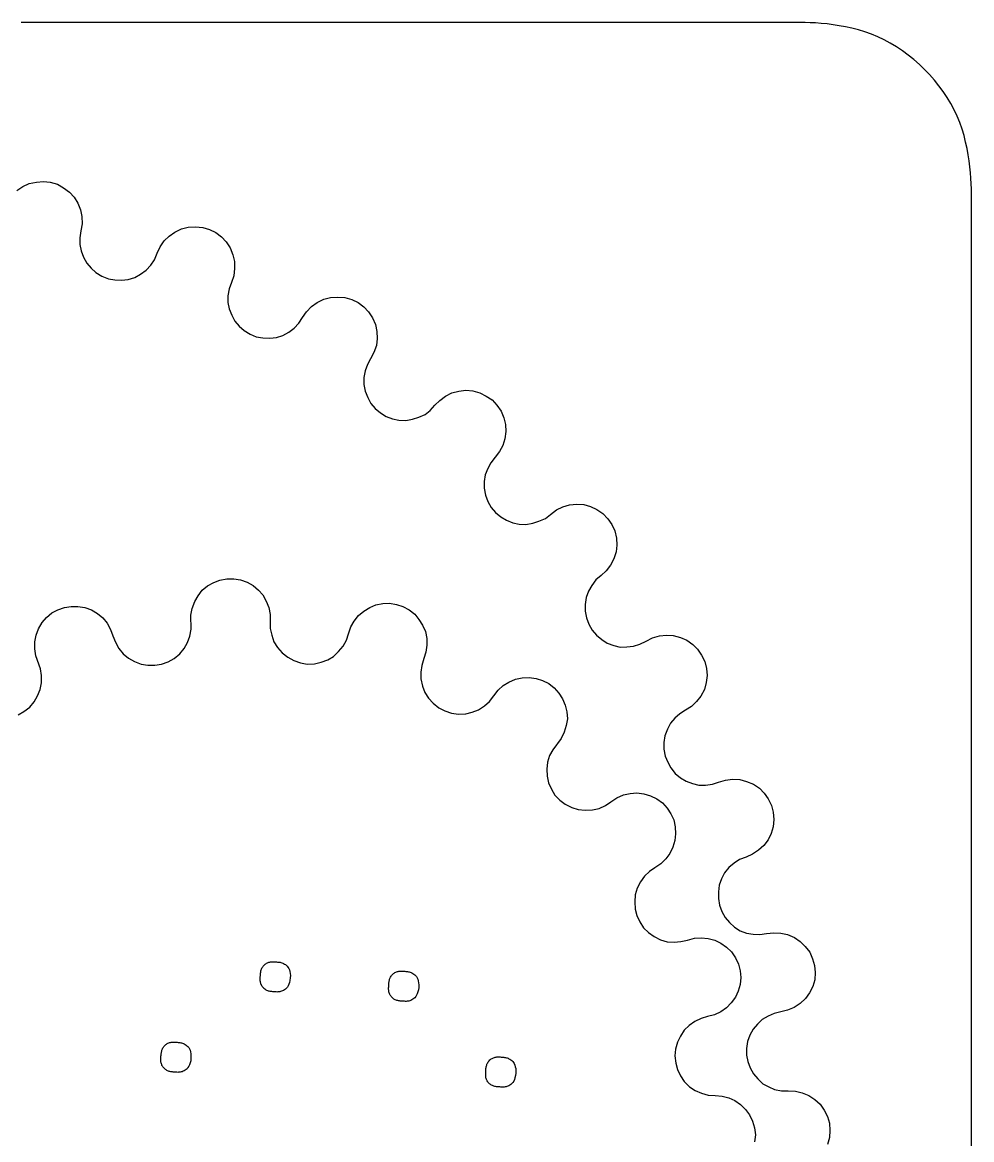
# Model space of a CAD drawing. Extents: x -11 to 213, y 11 to 234.
# Drawn here: x 117.9 to 212.8, y 122.2 to 234 of the extents above; entities that cross this region are included whole.
import ezdxf

# ---------------------------------------------------------------- set-up
doc = ezdxf.new("R2010")
doc.units = 0
doc.layers.get('0').update_dxf_attribs({"linetype": 'CONTINUOUS'})

msp = doc.modelspace()

# ---------------------------------------------------------------- linework, layer by layer
at = {"color": 7, "linetype": 'CONTINUOUS'}
for p, q in [((118.59, 217.86), (119.31, 218.02)), ((119.31, 218.02), (120.02, 218.07)), ((120.02, 218.07), (120.7, 217.99)), ((120.7, 217.99), (121.42, 217.8)), ((117.36, 217.17), (117.96, 217.57)), ((117.96, 217.57), (118.59, 217.86)), ((121.42, 217.8), (122.02, 217.45)), ((122.02, 217.45), (122.62, 217.02)), ((122.62, 217.02), (123.1, 216.5)), ((123.1, 216.5), (123.46, 215.91)), ((123.46, 215.91), (123.71, 215.23)), ((123.71, 215.23), (123.87, 214.56)), ((123.88, 213.84), (123.77, 213.13)), ((123.87, 214.56), (123.88, 213.84)), ((133.83, 213.33), (134.5, 213.5)), ((134.5, 213.5), (135.22, 213.54)), ((135.22, 213.54), (135.94, 213.47)), ((123.77, 213.13), (123.65, 212.45)), ((123.65, 212.45), (123.66, 211.77)), ((132.09, 212.12), (132.6, 212.61)), ((132.6, 212.61), (133.16, 213.01)), ((133.16, 213.01), (133.83, 213.33)), ((135.94, 213.47), (136.61, 213.28)), ((136.61, 213.28), (137.25, 212.97)), ((137.25, 212.97), (137.82, 212.53)), ((137.82, 212.53), (138.3, 212.02)), ((123.66, 211.77), (123.78, 211.14)), ((131.38, 210.89), (131.7, 211.52)), ((131.7, 211.52), (132.09, 212.12)), ((138.3, 212.02), (138.7, 211.43)), ((138.7, 211.43), (138.94, 210.75)), ((123.78, 211.14), (124.03, 210.5)), ((124.03, 210.5), (124.35, 209.91)), ((130.76, 209.69), (131.11, 210.25)), ((131.11, 210.25), (131.38, 210.89)), ((138.94, 210.75), (139.11, 210.08)), ((124.35, 209.91), (124.79, 209.4)), ((124.79, 209.4), (125.27, 208.96)), ((129.73, 208.8), (130.28, 209.2)), ((130.28, 209.2), (130.76, 209.69)), ((139.12, 209.36), (139.04, 208.64)), ((139.11, 210.08), (139.12, 209.36)), ((125.27, 208.96), (125.87, 208.61)), ((125.87, 208.61), (126.51, 208.34)), ((126.51, 208.34), (127.15, 208.22)), ((127.15, 208.22), (127.83, 208.19)), ((127.83, 208.19), (128.5, 208.27)), ((128.5, 208.27), (129.14, 208.48)), ((129.14, 208.48), (129.73, 208.8)), ((138.81, 207.97), (138.58, 207.33)), ((139.04, 208.64), (138.81, 207.97)), ((138.58, 207.33), (138.46, 206.65)), ((138.46, 206.65), (138.47, 205.97)), ((138.47, 205.97), (138.59, 205.34)), ((146.83, 205.57), (147.38, 205.97)), ((147.38, 205.97), (148.05, 206.3)), ((148.05, 206.3), (148.73, 206.46)), ((148.73, 206.46), (149.44, 206.51)), ((149.44, 206.51), (150.16, 206.47)), ((150.16, 206.47), (150.84, 206.28)), ((150.84, 206.28), (151.48, 205.97)), ((151.48, 205.97), (152.04, 205.54)), ((138.59, 205.34), (138.84, 204.7)), ((138.84, 204.7), (139.16, 204.11)), ((145.92, 204.45), (146.31, 205.05)), ((146.31, 205.05), (146.83, 205.57)), ((152.04, 205.54), (152.52, 205.02)), ((152.52, 205.02), (152.92, 204.43)), ((139.16, 204.11), (139.6, 203.6)), ((139.6, 203.6), (140.08, 203.16)), ((145.1, 203.41), (145.57, 203.89)), ((145.57, 203.89), (145.92, 204.45)), ((152.92, 204.43), (153.21, 203.76)), ((153.21, 203.76), (153.37, 203.08)), ((140.08, 203.16), (140.68, 202.81)), ((140.68, 202.81), (141.28, 202.54)), ((141.28, 202.54), (141.96, 202.42)), ((141.96, 202.42), (142.64, 202.39)), ((142.64, 202.39), (143.31, 202.48)), ((143.31, 202.48), (143.95, 202.68)), ((143.95, 202.68), (144.54, 203)), ((144.54, 203), (145.1, 203.41)), ((153.38, 202.36), (153.31, 201.65)), ((153.37, 203.08), (153.38, 202.36)), ((153.31, 201.65), (153.07, 200.97)), ((152.72, 200.33), (152.41, 199.77)), ((153.07, 200.97), (152.72, 200.33)), ((152.18, 199.13), (152.06, 198.45)), ((152.41, 199.77), (152.18, 199.13)), ((152.06, 198.45), (152.07, 197.78)), ((152.07, 197.78), (152.19, 197.1)), ((152.19, 197.1), (152.44, 196.47)), ((160.23, 196.61), (160.87, 196.94)), ((160.87, 196.94), (161.54, 197.1)), ((161.54, 197.1), (162.26, 197.19)), ((162.26, 197.19), (162.97, 197.12)), ((162.97, 197.12), (163.65, 196.92)), ((163.65, 196.92), (164.29, 196.61)), ((152.44, 196.47), (152.76, 195.87)), ((152.76, 195.87), (153.2, 195.36)), ((158.69, 195.17), (159.17, 195.69)), ((159.17, 195.69), (159.64, 196.17)), ((159.64, 196.17), (160.23, 196.61)), ((164.29, 196.61), (164.89, 196.22)), ((164.89, 196.22), (165.37, 195.71)), ((165.37, 195.71), (165.78, 195.11)), ((153.2, 195.36), (153.72, 194.93)), ((153.72, 194.93), (154.28, 194.57)), ((154.28, 194.57), (154.92, 194.34)), ((156.91, 194.28), (157.55, 194.48)), ((157.55, 194.48), (158.18, 194.77)), ((158.18, 194.77), (158.69, 195.17)), ((165.78, 195.11), (166.06, 194.44)), ((154.92, 194.34), (155.56, 194.19)), ((155.56, 194.19), (156.24, 194.15)), ((156.24, 194.15), (156.91, 194.28)), ((166.06, 194.44), (166.23, 193.76)), ((166.23, 193.76), (166.27, 193.05)), ((166.16, 192.33), (165.97, 191.65)), ((166.27, 193.05), (166.16, 192.33)), ((165.97, 191.65), (165.61, 191.05)), ((165.61, 191.05), (164.75, 189.93)), ((164.44, 189.37), (164.2, 188.73)), ((164.75, 189.93), (164.44, 189.37)), ((164.2, 188.73), (164.09, 188.06)), ((164.09, 188.06), (164.09, 187.38)), ((164.09, 187.38), (164.22, 186.7)), ((164.22, 186.7), (164.46, 186.07)), ((164.46, 186.07), (164.79, 185.47)), ((171.95, 185.54), (172.62, 185.74)), ((172.62, 185.74), (173.34, 185.79)), ((173.34, 185.79), (174.05, 185.76)), ((174.05, 185.76), (174.73, 185.56)), ((174.73, 185.56), (175.37, 185.25)), ((164.79, 185.47), (165.23, 184.96)), ((165.23, 184.96), (165.75, 184.53)), ((165.75, 184.53), (166.31, 184.18)), ((170.21, 184.37), (170.72, 184.77)), ((170.72, 184.77), (171.31, 185.21)), ((171.31, 185.21), (171.95, 185.54)), ((175.37, 185.25), (175.97, 184.86)), ((175.97, 184.86), (176.45, 184.34)), ((166.31, 184.18), (166.95, 183.94)), ((166.95, 183.94), (167.59, 183.79)), ((167.59, 183.79), (168.26, 183.75)), ((168.26, 183.75), (168.94, 183.88)), ((168.94, 183.88), (169.57, 184.08)), ((169.57, 184.08), (170.21, 184.37)), ((176.45, 184.34), (176.86, 183.75)), ((176.86, 183.75), (177.14, 183.12)), ((177.14, 183.12), (177.31, 182.4)), ((177.31, 182.4), (177.35, 181.69)), ((177.35, 181.69), (177.28, 181.01)), ((177.05, 180.33), (176.73, 179.69)), ((177.28, 181.01), (177.05, 180.33)), ((176.3, 179.13), (175.79, 178.65)), ((176.73, 179.69), (176.3, 179.13)), ((136.42, 177.61), (137.04, 177.95)), ((137.04, 177.95), (137.66, 178.2)), ((137.66, 178.2), (138.37, 178.33)), ((138.37, 178.33), (139.06, 178.34)), ((139.06, 178.34), (139.71, 178.23)), ((139.71, 178.23), (140.39, 177.99)), ((140.39, 177.99), (140.98, 177.65)), ((175.27, 178.21), (174.84, 177.65)), ((175.79, 178.65), (175.27, 178.21)), ((135.14, 176.04), (135.48, 176.63)), ((135.48, 176.63), (135.89, 177.18)), ((135.89, 177.18), (136.42, 177.61)), ((140.98, 177.65), (141.52, 177.2)), ((141.52, 177.2), (141.96, 176.71)), ((141.96, 176.71), (142.3, 176.09)), ((174.53, 177.09), (174.29, 176.45)), ((174.84, 177.65), (174.53, 177.09)), ((122.12, 175.46), (122.78, 175.57)), ((122.78, 175.57), (123.47, 175.57)), ((123.47, 175.57), (124.16, 175.45)), ((134.89, 175.36), (135.14, 176.04)), ((142.3, 176.09), (142.55, 175.46)), ((152.64, 175.47), (153.26, 175.72)), ((153.26, 175.72), (153.97, 175.85)), ((153.97, 175.85), (154.63, 175.88)), ((154.63, 175.88), (155.31, 175.76)), ((155.31, 175.76), (155.96, 175.56)), ((155.96, 175.56), (156.59, 175.21)), ((174.29, 176.45), (174.18, 175.77)), ((174.18, 175.77), (174.19, 175.09)), ((119.88, 173.95), (120.31, 174.46)), ((120.31, 174.46), (120.86, 174.92)), ((120.86, 174.92), (121.46, 175.22)), ((121.46, 175.22), (122.12, 175.46)), ((124.16, 175.45), (124.83, 175.21)), ((124.83, 175.21), (125.42, 174.87)), ((125.42, 174.87), (125.96, 174.42)), ((125.96, 174.42), (126.39, 173.89)), ((134.77, 174.68), (134.89, 175.36)), ((134.78, 173.29), (134.77, 174.68)), ((142.55, 175.46), (142.68, 174.76)), ((142.68, 174.76), (142.69, 173.37)), ((151.1, 174.1), (151.51, 174.66)), ((151.51, 174.66), (152.04, 175.08)), ((152.04, 175.08), (152.64, 175.47)), ((156.59, 175.21), (157.15, 174.8)), ((157.15, 174.8), (157.57, 174.27)), ((174.19, 175.09), (174.31, 174.42)), ((174.31, 174.42), (174.56, 173.78)), ((119.29, 172.69), (119.52, 173.32)), ((119.52, 173.32), (119.88, 173.95)), ((126.39, 173.89), (126.73, 173.27)), ((126.73, 173.27), (126.96, 172.61)), ((134.66, 172.6), (134.78, 173.29)), ((142.69, 173.37), (142.84, 172.7)), ((150.51, 172.83), (150.76, 173.51)), ((150.76, 173.51), (151.1, 174.1)), ((157.57, 174.27), (157.93, 173.68)), ((157.93, 173.68), (158.22, 173.04)), ((174.56, 173.78), (174.88, 173.19)), ((119.14, 172.02), (119.29, 172.69)), ((126.96, 172.61), (127.21, 171.98)), ((134.43, 171.97), (134.66, 172.6)), ((142.84, 172.7), (143.07, 172.03)), ((149.98, 171.59), (150.32, 172.18)), ((150.32, 172.18), (150.51, 172.83)), ((158.22, 173.04), (158.36, 172.37)), ((158.36, 172.37), (158.37, 171.68)), ((174.88, 173.19), (175.32, 172.68)), ((175.32, 172.68), (175.84, 172.24)), ((175.84, 172.24), (176.4, 171.89)), ((180.3, 172.08), (180.93, 172.41)), ((180.93, 172.41), (181.61, 172.61)), ((181.61, 172.61), (182.32, 172.7)), ((182.32, 172.7), (183, 172.66)), ((183, 172.66), (183.72, 172.47)), ((183.72, 172.47), (184.36, 172.2)), ((184.36, 172.2), (184.96, 171.77)), ((119.14, 171.32), (119.14, 172.02)), ((119.24, 170.63), (119.14, 171.32)), ((127.21, 171.98), (127.56, 171.36)), ((127.56, 171.36), (127.98, 170.83)), ((133.65, 170.83), (134.08, 171.34)), ((134.08, 171.34), (134.43, 171.97)), ((143.07, 172.03), (143.43, 171.45)), ((143.43, 171.45), (143.89, 170.91)), ((149.03, 170.57), (149.53, 171.05)), ((149.53, 171.05), (149.98, 171.59)), ((158.37, 171.68), (158.25, 170.99)), ((176.4, 171.89), (177.04, 171.66)), ((177.04, 171.66), (177.68, 171.5)), ((177.68, 171.5), (178.36, 171.51)), ((178.36, 171.51), (179.03, 171.6)), ((179.03, 171.6), (179.67, 171.8)), ((179.67, 171.8), (180.3, 172.08)), ((184.96, 171.77), (185.44, 171.29)), ((185.44, 171.29), (185.84, 170.7)), ((119.71, 169.31), (119.24, 170.63)), ((127.98, 170.83), (128.52, 170.38)), ((128.52, 170.38), (129.11, 170.04)), ((129.11, 170.04), (129.79, 169.8)), ((131.82, 169.8), (132.48, 170.03)), ((132.48, 170.03), (133.1, 170.37)), ((133.1, 170.37), (133.65, 170.83)), ((143.89, 170.91), (144.45, 170.49)), ((144.45, 170.49), (145.04, 170.15)), ((145.04, 170.15), (145.71, 169.91)), ((145.71, 169.91), (146.4, 169.79)), ((147.11, 169.83), (147.78, 169.98)), ((147.78, 169.98), (148.44, 170.21)), ((148.44, 170.21), (149.03, 170.57)), ((158.06, 170.34), (157.85, 169.65)), ((158.25, 170.99), (158.06, 170.34)), ((185.84, 170.7), (186.17, 170.07)), ((186.17, 170.07), (186.33, 169.35)), ((119.82, 168.65), (119.71, 169.31)), ((129.79, 169.8), (130.47, 169.68)), ((130.47, 169.68), (131.17, 169.69)), ((131.17, 169.69), (131.82, 169.8)), ((146.4, 169.79), (147.11, 169.83)), ((157.85, 169.65), (157.75, 169)), ((157.75, 169), (157.75, 168.31)), ((186.33, 169.35), (186.38, 168.64)), ((119.69, 167.24), (119.81, 167.92)), ((119.81, 167.92), (119.82, 168.65)), ((157.75, 168.31), (157.92, 167.59)), ((165.99, 167.64), (166.57, 168)), ((166.57, 168), (167.22, 168.28)), ((167.22, 168.28), (167.89, 168.43)), ((167.89, 168.43), (168.58, 168.44)), ((168.58, 168.44), (169.28, 168.35)), ((169.28, 168.35), (169.93, 168.16)), ((169.93, 168.16), (170.54, 167.86)), ((170.54, 167.86), (171.08, 167.41)), ((186.3, 167.96), (186.11, 167.24)), ((186.38, 168.64), (186.3, 167.96)), ((119.09, 166.03), (119.42, 166.62)), ((119.42, 166.62), (119.69, 167.24)), ((157.92, 167.59), (158.17, 166.96)), ((158.17, 166.96), (158.53, 166.38)), ((164.62, 166.06), (165.07, 166.61)), ((165.07, 166.61), (165.48, 167.17)), ((165.48, 167.17), (165.99, 167.64)), ((171.08, 167.41), (171.56, 166.9)), ((171.56, 166.9), (171.91, 166.32)), ((185.76, 166.6), (185.33, 166.04)), ((186.11, 167.24), (185.76, 166.6)), ((118.06, 165.04), (118.64, 165.48)), ((118.64, 165.48), (119.09, 166.03)), ((158.53, 166.38), (159, 165.87)), ((159, 165.87), (159.55, 165.42)), ((163.53, 165.23), (164.13, 165.62)), ((164.13, 165.62), (164.62, 166.06)), ((171.91, 166.32), (172.2, 165.68)), ((172.2, 165.68), (172.35, 165.01)), ((184.81, 165.56), (184.22, 165.2)), ((185.33, 166.04), (184.81, 165.56)), ((117.49, 164.72), (118.06, 165.04)), ((159.55, 165.42), (160.15, 165.12)), ((160.15, 165.12), (160.83, 164.87)), ((160.83, 164.87), (161.52, 164.79)), ((161.52, 164.79), (162.24, 164.83)), ((162.24, 164.83), (162.9, 164.98)), ((162.9, 164.98), (163.53, 165.23)), ((172.41, 164.33), (172.29, 163.65)), ((172.35, 165.01), (172.41, 164.33)), ((183.15, 164.39), (182.72, 163.87)), ((183.67, 164.83), (183.15, 164.39)), ((184.22, 165.2), (183.67, 164.83)), ((172.29, 163.65), (172.09, 163)), ((182.41, 163.27), (182.17, 162.63)), ((182.72, 163.87), (182.41, 163.27)), ((171.78, 162.35), (170.95, 161.23)), ((172.09, 163), (171.78, 162.35)), ((182.17, 162.63), (182.06, 161.95)), ((170.95, 161.23), (170.61, 160.64)), ((182.06, 161.95), (182.07, 161.28)), ((182.07, 161.28), (182.19, 160.6)), ((170.42, 159.99), (170.34, 159.29)), ((170.61, 160.64), (170.42, 159.99)), ((182.19, 160.6), (182.44, 159.97)), ((182.44, 159.97), (182.76, 159.41)), ((170.34, 159.29), (170.38, 158.58)), ((182.76, 159.41), (183.2, 158.86)), ((183.2, 158.86), (183.72, 158.43)), ((170.38, 158.58), (170.53, 157.91)), ((170.53, 157.91), (170.81, 157.27)), ((183.72, 158.43), (184.28, 158.07)), ((184.28, 158.07), (184.92, 157.84)), ((184.92, 157.84), (185.56, 157.69)), ((185.56, 157.69), (186.23, 157.69)), ((186.23, 157.69), (186.91, 157.78)), ((186.91, 157.78), (187.54, 157.98)), ((187.54, 157.98), (188.22, 158.19)), ((188.22, 158.19), (188.94, 158.27)), ((188.94, 158.27), (189.65, 158.24)), ((189.65, 158.24), (190.33, 158.05)), ((190.33, 158.05), (191.01, 157.77)), ((191.01, 157.77), (191.61, 157.38)), ((170.81, 157.27), (171.17, 156.68)), ((171.17, 156.68), (171.64, 156.18)), ((177.37, 156.41), (178.01, 156.7)), ((178.01, 156.7), (178.68, 156.85)), ((178.68, 156.85), (179.35, 156.9)), ((179.35, 156.9), (180.05, 156.82)), ((180.05, 156.82), (180.71, 156.63)), ((180.71, 156.63), (181.35, 156.31)), ((191.61, 157.38), (192.09, 156.87)), ((192.09, 156.87), (192.49, 156.32)), ((171.64, 156.18), (172.2, 155.77)), ((172.2, 155.77), (172.85, 155.45)), ((172.85, 155.45), (173.5, 155.25)), ((175.58, 155.36), (176.22, 155.65)), ((176.22, 155.65), (176.77, 156.02)), ((176.77, 156.02), (177.37, 156.41)), ((181.35, 156.31), (181.91, 155.9)), ((181.91, 155.9), (182.39, 155.39)), ((182.39, 155.39), (182.74, 154.81)), ((192.49, 156.32), (192.82, 155.64)), ((192.82, 155.64), (192.98, 154.97)), ((173.5, 155.25), (174.2, 155.17)), ((174.2, 155.17), (174.91, 155.21)), ((174.91, 155.21), (175.58, 155.36)), ((182.74, 154.81), (183.05, 154.2)), ((192.98, 154.97), (193.07, 154.25)), ((193.07, 154.25), (193, 153.53)), ((183.05, 154.2), (183.19, 153.53)), ((183.19, 153.53), (183.23, 152.82)), ((193, 153.53), (192.8, 152.86)), ((183.17, 152.16), (182.96, 151.47)), ((183.23, 152.82), (183.17, 152.16)), ((192.49, 152.22), (192.06, 151.66)), ((192.8, 152.86), (192.49, 152.22)), ((182.96, 151.47), (182.66, 150.86)), ((191.54, 151.17), (190.91, 150.77)), ((192.06, 151.66), (191.54, 151.17)), ((181.77, 149.81), (181.17, 149.42)), ((182.24, 150.3), (181.77, 149.81)), ((182.66, 150.86), (182.24, 150.3)), ((189.09, 149.88), (188.57, 149.44)), ((189.64, 150.24), (189.09, 149.88)), ((190.28, 150.49), (189.64, 150.24)), ((190.91, 150.77), (190.28, 150.49)), ((180.62, 149.05), (180.12, 148.57)), ((181.17, 149.42), (180.62, 149.05)), ((188.14, 148.92), (187.83, 148.32)), ((188.57, 149.44), (188.14, 148.92)), ((179.71, 148.01), (179.39, 147.37)), ((180.12, 148.57), (179.71, 148.01)), ((187.6, 147.68), (187.52, 147)), ((187.83, 148.32), (187.6, 147.68)), ((179.19, 146.72), (179.15, 146)), ((179.39, 147.37), (179.19, 146.72)), ((187.52, 147), (187.53, 146.33)), ((179.15, 146), (179.19, 145.29)), ((187.53, 146.33), (187.61, 145.69)), ((187.61, 145.69), (187.86, 145.06)), ((179.19, 145.29), (179.35, 144.66)), ((179.35, 144.66), (179.64, 144.02)), ((187.86, 145.06), (188.18, 144.46)), ((188.18, 144.46), (188.62, 143.95)), ((179.64, 144.02), (180.03, 143.42)), ((180.03, 143.42), (180.52, 142.95)), ((188.62, 143.95), (189.14, 143.47)), ((189.14, 143.47), (189.7, 143.12)), ((189.7, 143.12), (190.34, 142.89)), ((180.52, 142.95), (181.08, 142.53)), ((181.08, 142.53), (181.73, 142.22)), ((181.73, 142.22), (182.38, 142.02)), ((182.38, 142.02), (183.1, 141.98)), ((183.1, 141.98), (183.77, 142.03)), ((183.77, 142.03), (184.44, 142.18)), ((184.44, 142.18), (185.12, 142.37)), ((185.12, 142.37), (185.8, 142.42)), ((185.8, 142.42), (186.5, 142.34)), ((186.5, 142.34), (187.16, 142.18)), ((187.16, 142.18), (187.77, 141.88)), ((190.34, 142.89), (190.98, 142.78)), ((190.98, 142.78), (191.66, 142.74)), ((191.66, 142.74), (192.33, 142.83)), ((192.33, 142.83), (193.05, 142.91)), ((193.05, 142.91), (193.76, 142.88)), ((193.76, 142.88), (194.44, 142.73)), ((194.44, 142.73), (195.12, 142.45)), ((195.12, 142.45), (195.68, 142.06)), ((195.68, 142.06), (196.2, 141.55)), ((187.77, 141.88), (188.33, 141.47)), ((188.33, 141.47), (188.82, 141)), ((188.82, 141), (189.21, 140.4)), ((196.2, 141.55), (196.65, 140.99)), ((196.65, 140.99), (196.93, 140.32)), ((189.21, 140.4), (189.52, 139.79)), ((189.52, 139.79), (189.7, 139.11)), ((196.93, 140.32), (197.13, 139.65)), ((189.7, 139.11), (189.76, 138.43)), ((197.13, 139.65), (197.18, 138.93)), ((197.18, 138.93), (197.15, 138.21)), ((189.68, 137.73), (189.48, 137.08)), ((189.76, 138.43), (189.68, 137.73)), ((196.95, 137.54), (196.64, 136.9)), ((197.15, 138.21), (196.95, 137.54)), ((189.22, 136.46), (188.8, 135.9)), ((189.48, 137.08), (189.22, 136.46)), ((196.64, 136.9), (196.21, 136.34)), ((188.33, 135.41), (187.77, 135)), ((188.8, 135.9), (188.33, 135.41)), ((195.1, 135.45), (194.43, 135.17)), ((195.7, 135.85), (195.1, 135.45)), ((196.21, 136.34), (195.7, 135.85)), ((185.8, 134.33), (185.15, 134.04)), ((186.44, 134.53), (185.8, 134.33)), ((187.13, 134.71), (186.44, 134.53)), ((187.77, 135), (187.13, 134.71)), ((191.89, 134.23), (191.42, 133.79)), ((192.48, 134.59), (191.89, 134.23)), ((193.08, 134.84), (192.48, 134.59)), ((194.43, 135.17), (193.08, 134.84)), ((184.08, 133.16), (183.71, 132.58)), ((184.59, 133.64), (184.08, 133.16)), ((185.15, 134.04), (184.59, 133.64)), ((190.98, 133.27), (190.67, 132.67)), ((191.42, 133.79), (190.98, 133.27)), ((183.41, 131.98), (183.23, 131.27)), ((183.71, 132.58), (183.41, 131.98)), ((190.44, 132.03), (190.32, 131.35)), ((190.67, 132.67), (190.44, 132.03)), ((183.23, 131.27), (183.17, 130.61)), ((190.32, 131.35), (190.33, 130.67)), ((183.17, 130.61), (183.25, 129.88)), ((183.25, 129.88), (183.41, 129.25)), ((190.33, 130.67), (190.45, 130.04)), ((190.45, 130.04), (190.7, 129.4)), ((183.41, 129.25), (183.73, 128.59)), ((183.73, 128.59), (184.1, 128.05)), ((190.7, 129.4), (191.02, 128.81)), ((191.02, 128.81), (191.46, 128.3)), ((184.1, 128.05), (184.62, 127.52)), ((184.62, 127.52), (185.19, 127.15)), ((191.46, 128.3), (191.95, 127.82)), ((191.95, 127.82), (192.55, 127.51)), ((192.55, 127.51), (193.14, 127.24)), ((185.19, 127.15), (185.81, 126.88)), ((185.81, 126.88), (186.5, 126.67)), ((186.5, 126.67), (187.18, 126.64)), ((187.18, 126.64), (187.88, 126.56)), ((187.88, 126.56), (188.55, 126.4)), ((188.55, 126.4), (189.17, 126.14)), ((193.14, 127.24), (193.82, 127.12)), ((193.82, 127.12), (194.5, 127.09)), ((194.5, 127.09), (195.22, 127.06)), ((195.22, 127.06), (195.89, 126.9)), ((195.89, 126.9), (196.57, 126.63)), ((196.57, 126.63), (197.17, 126.24)), ((189.17, 126.14), (189.73, 125.73)), ((189.73, 125.73), (190.22, 125.25)), ((190.22, 125.25), (190.63, 124.69)), ((197.17, 126.24), (197.69, 125.77)), ((197.69, 125.77), (198.1, 125.17)), ((190.63, 124.69), (190.93, 124.08)), ((190.93, 124.08), (191.12, 123.4)), ((198.1, 125.17), (198.42, 124.54)), ((198.42, 124.54), (198.62, 123.86)), ((191.12, 123.4), (191.21, 122.71)), ((198.62, 123.86), (198.67, 123.15)), ((198.67, 123.15), (198.64, 122.43)), ((191.21, 122.71), (191.13, 122.01)), ((198.64, 122.43), (198.44, 121.75))]:
    msp.add_line(p, q, dxfattribs=at)
msp.add_lwpolyline([(212.84, 213.99), (212.84, 214.56), (212.84, 214.99), (212.84, 215.35), (212.84, 215.69), (212.84, 216.04), (212.84, 216.44), (212.83, 216.88), (212.82, 217.35), (212.8, 217.85), (212.77, 218.39), (212.73, 218.95), (212.67, 219.53), (212.6, 220.13), (212.5, 220.75), (212.38, 221.38), (212.24, 222.02), (212.08, 222.67), (211.88, 223.31), (211.65, 223.96), (211.39, 224.6), (211.09, 225.23), (210.76, 225.86), (210.39, 226.47), (210, 227.06), (209.57, 227.65), (209.12, 228.21), (208.64, 228.76), (208.13, 229.29), (207.61, 229.79), (207.06, 230.27), (206.49, 230.72), (205.91, 231.15), (205.31, 231.54), (204.7, 231.91), (204.08, 232.24), (203.45, 232.54), (202.81, 232.8), (202.16, 233.03), (201.51, 233.23), (200.87, 233.4), (200.23, 233.54), (199.6, 233.66), (198.98, 233.75), (198.38, 233.83), (197.8, 233.88), (197.24, 233.93), (196.7, 233.96), (196.2, 233.98), (195.72, 233.99), (195.29, 233.99), (194.89, 233.99), (194.53, 233.99), (194.2, 233.99), (193.84, 233.99), (193.4, 233.99), (192.84, 233.99)], dxfattribs=at)
for points in [[(144.7, 138.4), (144.67, 138.15), (144.63, 137.94), (144.57, 137.76), (144.49, 137.61), (144.41, 137.47), (144.32, 137.37), (144.22, 137.27), (144.12, 137.2), (144.02, 137.14), (143.92, 137.1), (143.83, 137.06), (143.73, 137.03), (143.64, 137.01), (143.55, 137), (143.46, 137), (143.37, 136.99), (143.28, 137), (143.2, 137), (143.11, 137.01), (143.02, 137.01), (142.94, 137.02), (142.85, 137.03), (142.77, 137.04), (142.68, 137.05), (142.6, 137.07), (142.52, 137.09), (142.44, 137.12), (142.36, 137.15), (142.29, 137.19), (142.21, 137.23), (142.14, 137.28), (142.07, 137.34), (142.01, 137.41), (141.95, 137.47), (141.9, 137.54), (141.85, 137.62), (141.81, 137.7), (141.77, 137.77), (141.74, 137.86), (141.72, 137.94), (141.71, 138.02), (141.7, 138.1), (141.69, 138.19), (141.69, 138.27), (141.69, 138.36), (141.7, 138.44), (141.7, 138.53), (141.71, 138.61), (141.71, 138.7), (141.72, 138.79), (141.73, 138.87), (141.74, 138.96), (141.75, 139.04), (141.77, 139.12), (141.79, 139.2), (141.82, 139.28), (141.85, 139.36), (141.89, 139.44), (141.94, 139.51), (141.99, 139.58), (142.05, 139.65), (142.12, 139.71), (142.18, 139.77), (142.26, 139.82), (142.33, 139.87), (142.41, 139.91), (142.49, 139.94), (142.57, 139.97), (142.65, 139.99), (142.73, 140), (142.82, 140.01), (142.9, 140.02), (142.99, 140.02), (143.07, 140.02), (143.16, 140.01), (143.24, 140.01), (143.33, 140), (143.42, 139.99), (143.5, 139.98), (143.59, 139.97), (143.68, 139.96), (143.76, 139.94), (143.85, 139.92), (143.94, 139.88), (144.03, 139.84), (144.12, 139.79), (144.21, 139.73), (144.3, 139.66), (144.39, 139.57), (144.47, 139.47), (144.55, 139.35), (144.61, 139.21), (144.66, 139.04), (144.69, 138.85), (144.71, 138.64)], [(157.54, 137.45), (157.51, 137.21), (157.46, 137), (157.4, 136.82), (157.33, 136.66), (157.25, 136.53), (157.16, 136.42), (157.06, 136.33), (156.96, 136.26), (156.86, 136.2), (156.76, 136.15), (156.66, 136.12), (156.57, 136.09), (156.48, 136.07), (156.39, 136.06), (156.3, 136.05), (156.21, 136.05), (156.12, 136.06), (156.04, 136.06), (155.95, 136.07), (155.86, 136.07), (155.78, 136.08), (155.69, 136.09), (155.61, 136.1), (155.52, 136.11), (155.44, 136.13), (155.36, 136.15), (155.28, 136.18), (155.2, 136.21), (155.13, 136.25), (155.05, 136.29), (154.98, 136.34), (154.91, 136.4), (154.85, 136.46), (154.79, 136.53), (154.74, 136.6), (154.69, 136.68), (154.65, 136.75), (154.61, 136.83), (154.58, 136.91), (154.56, 137), (154.55, 137.08), (154.54, 137.16), (154.53, 137.25), (154.53, 137.33), (154.53, 137.42), (154.54, 137.5), (154.54, 137.59), (154.55, 137.67), (154.55, 137.76), (154.56, 137.84), (154.57, 137.93), (154.58, 138.01), (154.59, 138.1), (154.61, 138.18), (154.63, 138.26), (154.66, 138.34), (154.69, 138.42), (154.73, 138.49), (154.78, 138.57), (154.83, 138.64), (154.89, 138.7), (154.96, 138.77), (155.02, 138.83), (155.1, 138.88), (155.17, 138.93), (155.25, 138.97), (155.33, 139), (155.41, 139.03), (155.49, 139.05), (155.57, 139.06), (155.66, 139.07), (155.74, 139.08), (155.83, 139.08), (155.91, 139.07), (156, 139.07), (156.08, 139.06), (156.17, 139.06), (156.26, 139.05), (156.34, 139.04), (156.43, 139.03), (156.52, 139.02), (156.6, 139), (156.69, 138.97), (156.78, 138.94), (156.87, 138.9), (156.96, 138.85), (157.05, 138.79), (157.14, 138.72), (157.23, 138.63), (157.31, 138.53), (157.39, 138.41), (157.45, 138.26), (157.5, 138.1), (157.53, 137.91), (157.55, 137.7)], [(134.76, 130.35), (134.74, 130.11), (134.69, 129.9), (134.63, 129.72), (134.56, 129.57), (134.47, 129.43), (134.38, 129.32), (134.29, 129.23), (134.19, 129.16), (134.09, 129.1), (133.99, 129.06), (133.89, 129.02), (133.8, 128.99), (133.7, 128.97), (133.61, 128.96), (133.52, 128.96), (133.44, 128.95), (133.35, 128.96), (133.26, 128.96), (133.18, 128.97), (133.09, 128.97), (133, 128.98), (132.92, 128.99), (132.83, 129), (132.75, 129.01), (132.67, 129.03), (132.59, 129.05), (132.51, 129.08), (132.43, 129.11), (132.35, 129.15), (132.28, 129.19), (132.21, 129.24), (132.14, 129.3), (132.08, 129.36), (132.02, 129.43), (131.96, 129.5), (131.92, 129.58), (131.87, 129.65), (131.84, 129.73), (131.81, 129.81), (131.79, 129.9), (131.77, 129.98), (131.76, 130.06), (131.76, 130.15), (131.76, 130.23), (131.76, 130.32), (131.76, 130.4), (131.77, 130.49), (131.77, 130.57), (131.78, 130.66), (131.79, 130.75), (131.79, 130.83), (131.81, 130.92), (131.82, 131), (131.84, 131.08), (131.86, 131.16), (131.89, 131.24), (131.92, 131.32), (131.96, 131.4), (132.01, 131.47), (132.06, 131.54), (132.12, 131.61), (132.18, 131.67), (132.25, 131.73), (132.32, 131.78), (132.4, 131.83), (132.47, 131.87), (132.55, 131.9), (132.63, 131.93), (132.72, 131.95), (132.8, 131.96), (132.88, 131.97), (132.97, 131.98), (133.05, 131.98), (133.14, 131.97), (133.22, 131.97), (133.31, 131.96), (133.4, 131.96), (133.48, 131.95), (133.57, 131.94), (133.65, 131.93), (133.74, 131.92), (133.83, 131.9), (133.92, 131.88), (134.01, 131.84), (134.09, 131.8), (134.19, 131.75), (134.28, 131.69), (134.37, 131.62), (134.46, 131.53), (134.54, 131.43), (134.61, 131.31), (134.68, 131.17), (134.72, 131), (134.76, 130.81), (134.77, 130.6)], [(167.24, 128.87), (167.22, 128.63), (167.17, 128.42), (167.11, 128.24), (167.04, 128.08), (166.95, 127.95), (166.86, 127.84), (166.77, 127.75), (166.67, 127.68), (166.57, 127.62), (166.47, 127.57), (166.37, 127.54), (166.28, 127.51), (166.18, 127.49), (166.09, 127.48), (166, 127.47), (165.92, 127.47), (165.83, 127.47), (165.74, 127.48), (165.66, 127.49), (165.57, 127.49), (165.48, 127.5), (165.4, 127.51), (165.31, 127.52), (165.23, 127.53), (165.15, 127.55), (165.07, 127.57), (164.99, 127.59), (164.91, 127.63), (164.83, 127.67), (164.76, 127.71), (164.69, 127.76), (164.62, 127.82), (164.56, 127.88), (164.5, 127.95), (164.44, 128.02), (164.4, 128.1), (164.35, 128.17), (164.32, 128.25), (164.29, 128.33), (164.27, 128.41), (164.25, 128.5), (164.24, 128.58), (164.24, 128.66), (164.24, 128.75), (164.24, 128.83), (164.24, 128.92), (164.25, 129.01), (164.25, 129.09), (164.26, 129.18), (164.27, 129.26), (164.27, 129.35), (164.29, 129.43), (164.3, 129.52), (164.32, 129.6), (164.34, 129.68), (164.37, 129.76), (164.4, 129.84), (164.44, 129.91), (164.49, 129.99), (164.54, 130.06), (164.6, 130.12), (164.66, 130.19), (164.73, 130.24), (164.8, 130.3), (164.88, 130.34), (164.95, 130.38), (165.03, 130.42), (165.11, 130.45), (165.2, 130.47), (165.28, 130.48), (165.36, 130.49), (165.45, 130.49), (165.53, 130.5), (165.62, 130.49), (165.7, 130.49), (165.79, 130.48), (165.87, 130.48), (165.96, 130.47), (166.05, 130.46), (166.13, 130.45), (166.22, 130.44), (166.31, 130.42), (166.4, 130.39), (166.48, 130.36), (166.57, 130.32), (166.66, 130.27), (166.76, 130.21), (166.85, 130.14), (166.94, 130.05), (167.02, 129.95), (167.09, 129.83), (167.15, 129.68), (167.2, 129.52), (167.24, 129.33), (167.25, 129.12)]]:
    msp.add_lwpolyline(points, close=True, dxfattribs=at)
for points in [[(192.84, 233.99, 0), (192.13, 233.99, 0), (191.22, 233.99, 0), (190.06, 233.99, 0), (188.61, 233.99, 0), (186.81, 233.99, 0), (184.64, 233.99, 0), (182.04, 233.99, 0), (178.96, 233.99, 0), (175.38, 233.99, 0), (171.24, 233.99, 0), (166.49, 233.99, 0), (161.1, 233.99, 0), (155.06, 233.99, 0), (148.43, 233.99, 0), (141.31, 233.99, 0), (133.78, 233.99, 0), (125.91, 233.99, 0), (117.79, 233.99, 0)], [(212.84, 113.93, 0), (212.84, 122.3, 0), (212.84, 130.66, 0), (212.84, 138.94, 0), (212.84, 147.06, 0), (212.84, 154.93, 0), (212.84, 162.47, 0), (212.84, 169.59, 0), (212.84, 176.21, 0), (212.84, 182.25, 0), (212.84, 187.64, 0), (212.84, 192.39, 0), (212.84, 196.53, 0), (212.84, 200.12, 0), (212.84, 203.19, 0), (212.84, 205.79, 0), (212.84, 207.97, 0), (212.84, 209.76, 0), (212.84, 211.22, 0), (212.84, 212.38, 0), (212.84, 213.29, 0), (212.84, 213.99, 0)]]:
    msp.add_polyline3d(points, dxfattribs=at)

doc.saveas('drawing.dxf')
